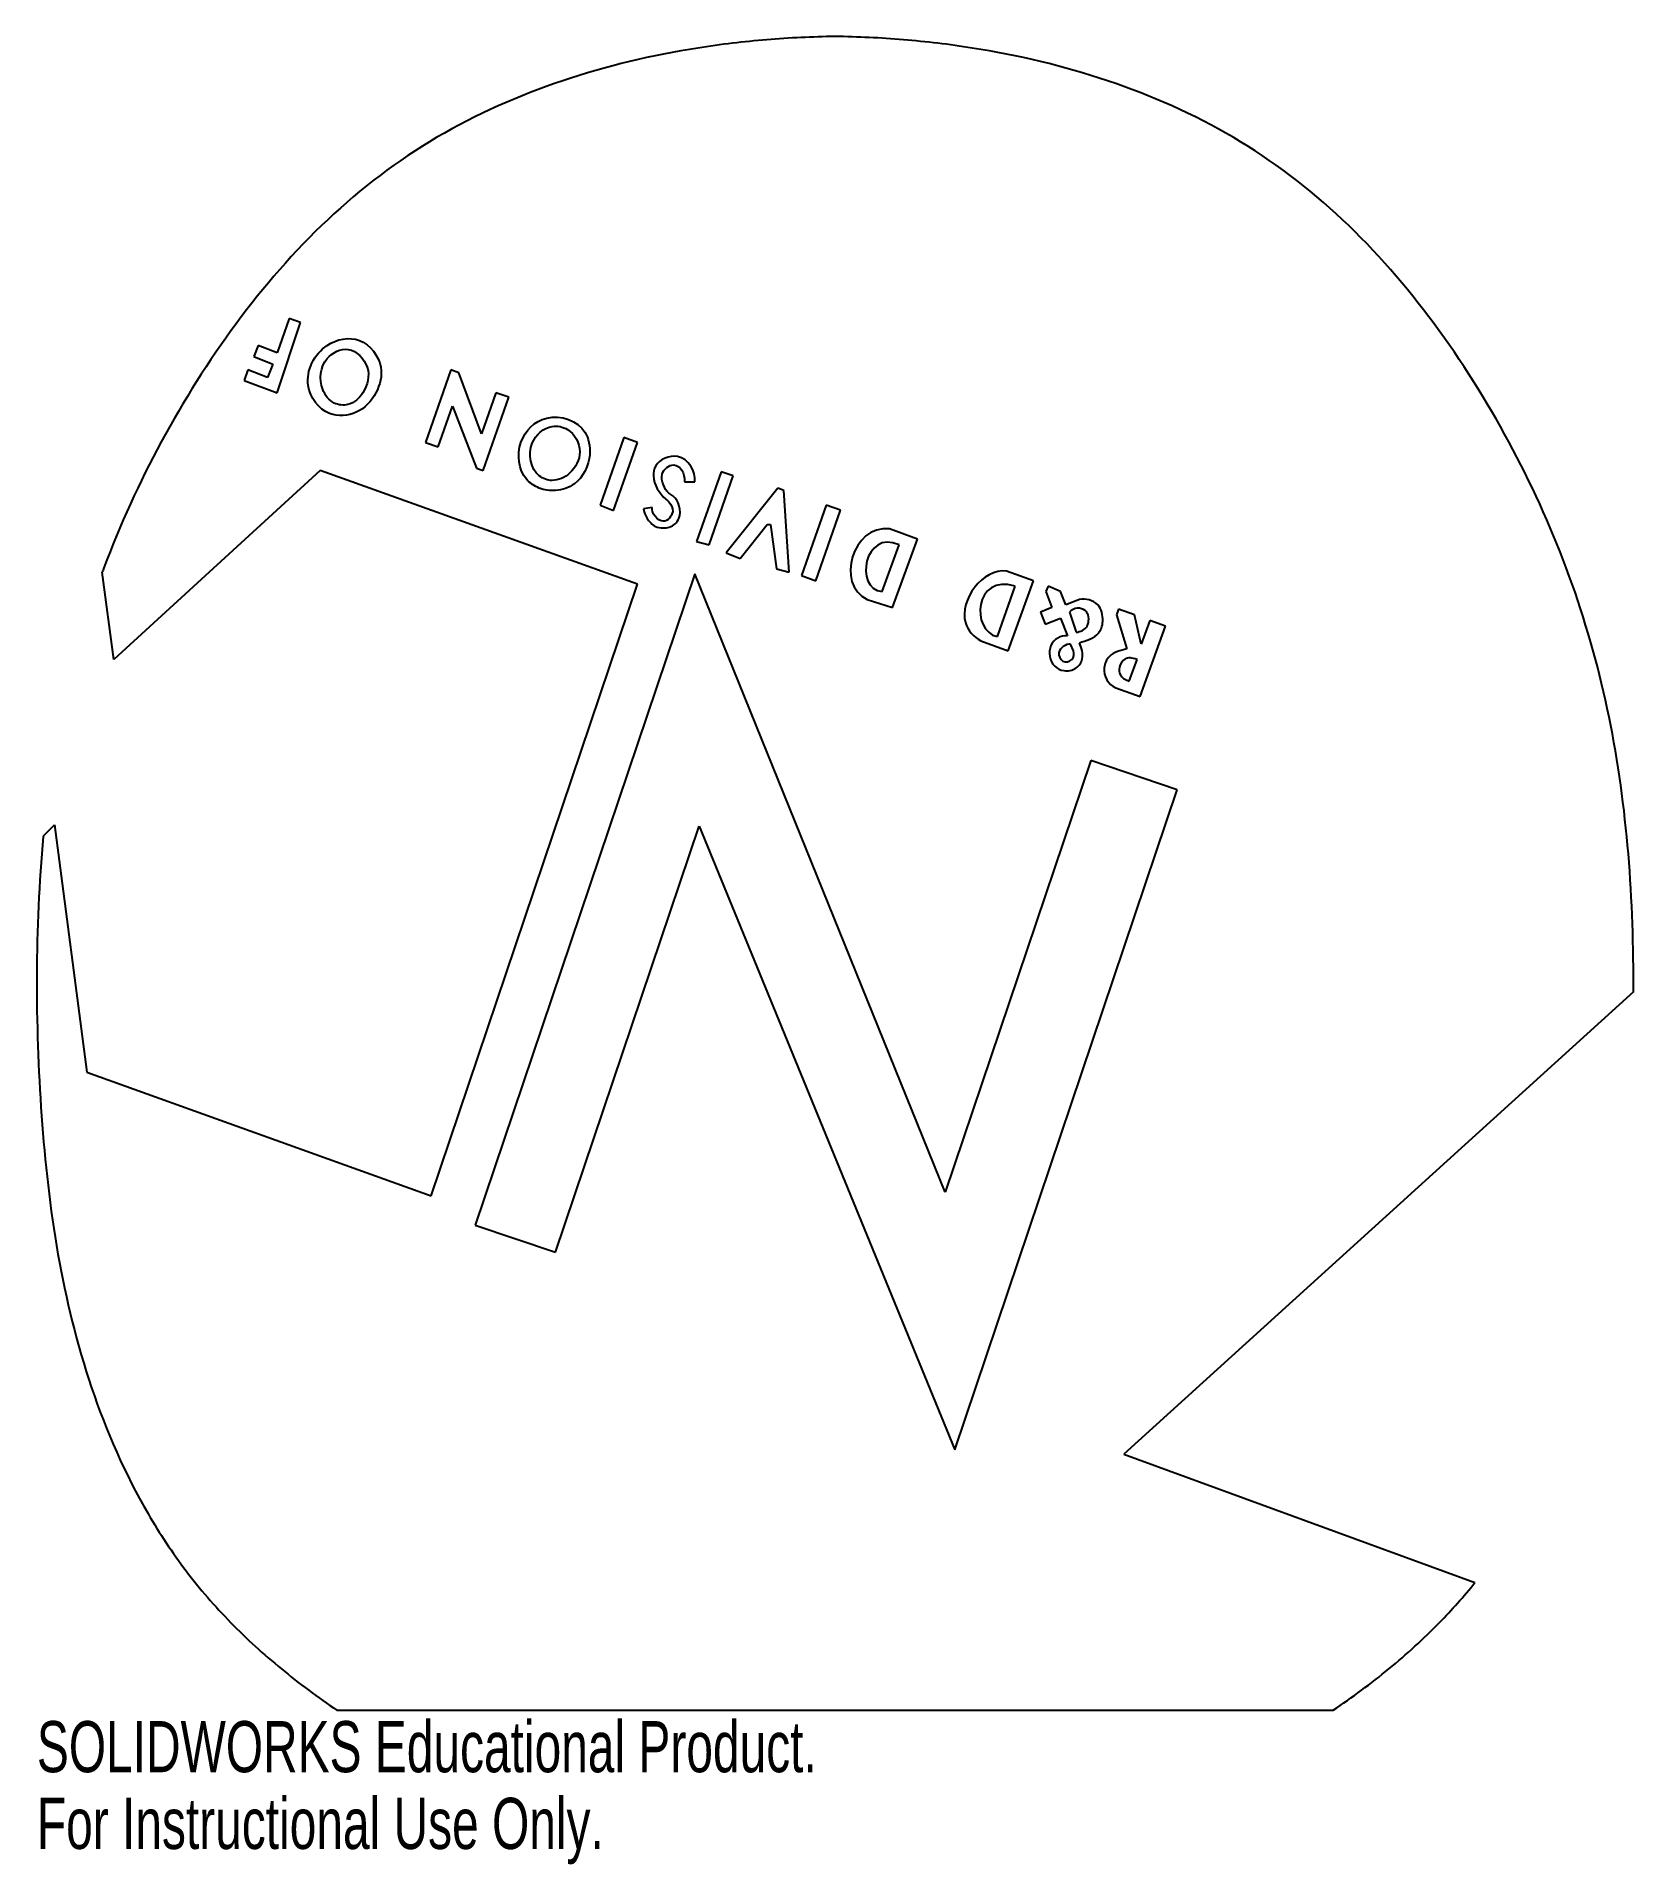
# Model space of a CAD drawing. Header units: millimetres. Extents: x -75 to 75, y -69 to 104.
import ezdxf

# ---------------------------------------------------------------- set-up
doc = ezdxf.new("R2010")
doc.units = ezdxf.units.MM
doc.styles.add('SLDTEXTSTYLE0', font='TXT', dxfattribs={"width": 0.7})

msp = doc.modelspace()

# ---------------------------------------------------------------- linework, layer by layer
at = {"color": 7, "linetype": 'Continuous', "lineweight": 25}
for p, q in [((-51.58, 77.52), (-52.71, 74.29)), ((-52.71, 70.52), (-50.49, 77.14)), ((-50.49, 77.14), (-51.58, 77.52)), ((-54.49, 74.99), (-54.91, 73.93)), ((-52.71, 74.29), (-54.49, 74.99)), ((-55.48, 72.68), (-55.83, 71.68)), ((-53.61, 71.96), (-55.48, 72.68)), ((-54.91, 73.93), (-53.13, 73.23)), ((-53.13, 73.23), (-53.61, 71.96)), ((-36.31, 72.68), (-38.71, 65.83)), ((-35.55, 72.41), (-36.31, 72.68)), ((-55.83, 71.68), (-52.71, 70.52)), ((-33.41, 66.64), (-35.55, 72.41)), ((-37.51, 65.41), (-36.16, 69.25)), ((-36.16, 69.25), (-33.87, 63.39)), ((-32.05, 70.52), (-33.41, 66.64)), ((-33.26, 63.18), (-30.83, 70.1)), ((-30.83, 70.1), (-32.05, 70.52)), ((-38.71, 65.83), (-37.51, 65.41)), ((-19.96, 66.28), (-22.2, 59.89)), ((-20.93, 59.4), (-18.68, 65.83)), ((-18.68, 65.83), (-19.96, 66.28)), ((-48.65, 63.18), (-68.15, 45.31)), ((-18.68, 52.42), (-48.65, 63.18)), ((-33.87, 63.39), (-33.26, 63.18)), ((-10.77, 63.06), (-13.08, 56.46)), ((-11.91, 56.15), (-9.63, 62.66)), ((-9.63, 62.66), (-10.77, 63.06)), ((-14.24, 62.11), (-13.26, 62.11)), ((-5.4, 61.51), (-10.28, 55.38)), ((-4.83, 61.29), (-5.4, 61.51)), ((-4.34, 53.57), (-4.83, 61.29)), ((-22.2, 59.89), (-20.93, 59.4)), ((-17.29, 59.69), (-18.11, 59.54)), ((-0.84, 59.89), (-3.16, 53.26)), ((-1.82, 52.73), (0.52, 59.41)), ((0.52, 59.41), (-0.84, 59.89)), ((-8.98, 54.87), (-6.43, 58.06)), ((-6.43, 58.06), (-6.11, 58.06)), ((-6.11, 58.06), (-5.55, 53.87)), ((7.8, 56.69), (5.15, 57.67)), ((-13.08, 56.46), (-11.91, 56.15)), ((-10.28, 55.38), (-8.98, 54.87)), ((4.45, 51.73), (6.05, 56.15)), ((5.41, 50.24), (7.8, 56.69)), ((-68.15, 45.31), (-69.23, 53.57)), ((-5.55, 53.87), (-4.34, 53.57)), ((18.76, 52.73), (16.19, 53.67)), ((-38.16, -5.37), (-18.68, 52.42)), ((-13.26, 53.4), (-34, -8.14)), ((10.41, -5.03), (-13.26, 53.4)), ((-3.16, 53.26), (-1.82, 52.73)), ((15.33, 47.47), (17, 52.23)), ((16.36, 46.14), (18.76, 52.73)), ((20.12, 52.23), (19.9, 51.73)), ((21.3, 51.73), (20.12, 52.23)), ((3.03, 50.99), (5.41, 50.24)), ((20.49, 50.24), (19.4, 49.8)), ((19.9, 51.73), (20.49, 50.24)), ((21.79, 50.48), (21.3, 51.73)), ((23.08, 50.99), (21.79, 50.48)), ((19.4, 49.8), (19.85, 48.66)), ((19.85, 48.66), (21.3, 49.23)), ((21.3, 49.23), (21.96, 47.56)), ((22.16, 49.8), (22.78, 47.89)), ((26.79, 50.07), (26.6, 49.53)), ((26.6, 49.53), (27.55, 46.31)), ((28.3, 49.53), (26.79, 50.07)), ((28.93, 46.77), (28.3, 49.53)), ((28.82, 41.8), (31.22, 48.47)), ((29.73, 49.01), (28.93, 46.77)), ((31.22, 48.47), (29.73, 49.01)), ((13.78, 47.08), (16.36, 46.14)), ((22.51, 46.14), (22.25, 46.77)), ((27.8, 43.25), (28.54, 45.31)), ((26.51, 42.65), (28.82, 41.8)), ((24.16, 35.76), (10.41, -5.03)), ((32.32, 33), (24.16, 35.76)), ((11.3, -29.36), (32.32, 33)), ((-74.79, 28.65), (-73.76, 29.69)), ((-73.76, 29.69), (-70.69, 6.31)), ((-26.41, -10.7), (-12.84, 29.55)), ((-12.84, 29.55), (11.3, -29.36)), ((75.42, 13.92), (27.27, -29.78)), ((-70.69, 6.31), (-38.16, -5.37)), ((-34, -8.14), (-26.41, -10.7)), ((27.27, -29.78), (60.45, -41.92)), ((-47.06, -53.98), (47.06, -53.98))]:
    msp.add_line(p, q, dxfattribs=at)
for points, knots in [([(0, 104.18), (-2.15, 104.15), (-6.44, 103.95), (-15.14, 102.92), (-25.88, 100.37), (-37.89, 95.08), (-48.22, 87.23), (-56.86, 77.23), (-63.92, 66.01), (-67.62, 57.92), (-69.18, 53.7), (-69.23, 53.57)], [0.0000464, 0.0000464, 0.0000464, 0.0000464, 0.0254296, 0.0508127, 0.101579, 0.1523453, 0.2031116, 0.2538779, 0.3046442, 0.3554106, 0.3570635, 0.3570635, 0.3570635, 0.3570635]), ([(75.42, 13.92), (75.43, 14.42), (75.43, 19.33), (75.03, 28.61), (73.07, 41.54), (69.37, 54.06), (63.92, 66.01), (56.86, 77.23), (48.22, 87.23), (37.89, 95.08), (25.88, 100.37), (15.14, 102.92), (6.44, 103.95), (2.15, 104.15), (0, 104.18)], [0.4864927, 0.4864927, 0.4864927, 0.4864927, 0.4922905, 0.5430568, 0.5938231, 0.6445894, 0.6953558, 0.7461221, 0.7968884, 0.8476547, 0.898421, 0.9491873, 0.9745704, 0.9999536, 0.9999536, 0.9999536, 0.9999536]), ([(-47.75, 68.55), (-46.96, 68.24), (-45.03, 68.39), (-43.21, 70.36), (-42.5, 73.22), (-44.69, 76.07), (-48.66, 75.29), (-50.6, 71.43), (-48.8, 68.97), (-47.75, 68.55)], [0, 0, 0, 0, 0.117627, 0.239939, 0.354222, 0.505351, 0.64909, 0.844694, 1, 1, 1, 1]), ([(-47.32, 69.54), (-46.93, 69.35), (-45.79, 69.24), (-44.3, 70.59), (-43.74, 73), (-45.83, 75.14), (-48.56, 73.81), (-48.83, 71.14), (-47.83, 69.79), (-47.32, 69.54)], [0, 0, 0, 0, 0.08786, 0.209743, 0.374802, 0.540926, 0.687247, 0.886008, 1, 1, 1, 1]), ([(-27.95, 61.51), (-27.46, 61.32), (-26.29, 61.16), (-24.09, 61.88), (-23.07, 64.03), (-23.21, 65.8), (-23.86, 67.75), (-27.35, 68.91), (-30.24, 65.99), (-29.85, 62.65), (-28.4, 61.69), (-27.95, 61.51)], [0, 0, 0, 0, 0.074164, 0.164173, 0.313513, 0.368354, 0.417912, 0.601864, 0.761749, 0.93012, 1, 1, 1, 1]), ([(-26.72, 62.23), (-26.13, 62.23), (-24.81, 62.86), (-23.7, 64.97), (-24.86, 67.14), (-27.11, 67.59), (-29.22, 65.76), (-28.68, 62.76), (-27.16, 62.23), (-26.72, 62.23)], [0, 0, 0, 0, 0.120141, 0.27089, 0.433924, 0.532627, 0.699552, 0.912728, 1, 1, 1, 1]), ([(-13.26, 62.11), (-13.12, 63.1), (-14.38, 65.14), (-16.97, 64.09), (-17.32, 62.13), (-16.54, 60.88), (-15.54, 60.1), (-15.08, 59.2), (-16.41, 57.73), (-17.37, 59.22), (-17.29, 59.69)], [0, 0, 0, 0, 0.232163, 0.401478, 0.474735, 0.662362, 0.693169, 0.766814, 0.863215, 1, 1, 1, 1]), ([(-18.11, 59.54), (-17.91, 58.78), (-17.52, 58.34), (-17.02, 57.74), (-15.45, 57.72), (-14.35, 58.79), (-14.78, 60.53), (-15.88, 61.08), (-16.27, 61.82), (-16.56, 62.98), (-15.01, 64.27), (-14.15, 62.89), (-14.24, 62.11)], [0, 0, 0, 0, 0.100801, 0.217696, 0.284251, 0.382718, 0.555577, 0.588298, 0.663357, 0.743801, 0.852407, 1, 1, 1, 1]), ([(16.19, 53.67), (13.97, 53.93), (10.92, 49.91), (13.09, 47.42), (13.78, 47.08)], [0, 0, 0, 0, 0.742458, 1, 1, 1, 1]), ([(22.78, 47.89), (23.16, 47.92), (23.74, 48.18), (23.98, 48.92), (23.98, 49.46), (23.46, 50.29), (22.52, 50.23), (22.16, 49.8)], [0, 0, 0, 0, 0.281008, 0.361535, 0.528192, 0.63879, 1, 1, 1, 1]), ([(23.08, 46.89), (23.71, 47.09), (24.66, 47.35), (25.22, 48.32), (25.36, 49.24), (25.03, 50.78), (23.66, 51.09), (23.08, 50.99)], [0, 0, 0, 0, 0.310286, 0.381282, 0.48536, 0.724358, 1, 1, 1, 1]), ([(21.96, 47.56), (21.32, 47.61), (20.3, 46.99), (20.2, 45.59), (20.65, 44.61), (21.67, 44.13), (22.81, 44.36), (23.61, 45.5), (23.27, 46.43), (23.08, 46.89)], [0, 0, 0, 0, 0.21737, 0.337767, 0.455308, 0.565344, 0.701945, 0.820682, 1, 1, 1, 1]), ([(22.25, 46.77), (21.81, 46.78), (20.86, 46.24), (21.4, 44.95), (22.54, 45.17), (22.6, 45.87), (22.51, 46.14)], [0, 0, 0, 0, 0.360089, 0.574868, 0.784071, 1, 1, 1, 1]), ([(27.55, 46.31), (27, 46.17), (25.9, 45.92), (25.14, 44.16), (25.78, 42.95), (26.51, 42.65)], [0, 0, 0, 0, 0.342066, 0.568235, 1, 1, 1, 1]), ([(28.54, 45.31), (28.06, 45.51), (27.26, 45.48), (26.67, 44.45), (26.9, 43.57), (27.8, 43.25)], [0, 0, 0, 0, 0.256306, 0.554484, 1, 1, 1, 1]), ([(-74.79, 28.65), (-74.8, 28.63), (-75.22, 24.25), (-75.59, 15.44), (-75.13, 2.17), (-73.69, -10.94), (-70.61, -23.6), (-66.2, -33.66), (-61.43, -40.89), (-57.2, -45.76), (-52.4, -50.14), (-48.86, -52.76), (-47.06, -53.98)], [0.4566352, 0.4566352, 0.4566352, 0.4566352, 0.4569432, 0.5077095, 0.5584758, 0.6092421, 0.6600084, 0.7107747, 0.7361578, 0.761541, 0.7869241, 0.8123073, 0.8123073, 0.8123073, 0.8123073]), ([(47.06, -53.98), (48.86, -52.76), (52.4, -50.14), (56.85, -46.09), (59.39, -43.23), (60.45, -41.92)], [0.1876927, 0.1876927, 0.1876927, 0.1876927, 0.21307585, 0.238459, 0.25825285, 0.25825285, 0.25825285, 0.25825285])]:
    msp.add_open_spline(points, degree=3, knots=knots, dxfattribs=at)
for points in [[(5.15, 57.67), (1.64, 58.04), (0.01, 52.41), (3.03, 50.99)], [(6.05, 56.15), (2.78, 57.64), (1.75, 52.03), (4.45, 51.73)], [(17, 52.23), (13.17, 53.48), (12.78, 48.01), (15.33, 47.47)]]:
    msp.add_open_spline(points, degree=3, dxfattribs=at)

# ---------------------------------------------------------------- texts
at = {"color": 7, "linetype": 'Continuous', "char_height": 4.8336, "attachment_point": 1, "style": 'SLDTEXTSTYLE0'}
for s, insert in [('SOLIDWORKS Educational Product.', (-75.41, -55)), ('For Instructional Use Only.', (-75.41, -62.25))]:
    msp.add_mtext(s, dxfattribs=dict(at, insert=insert))

doc.saveas('drawing.dxf')
